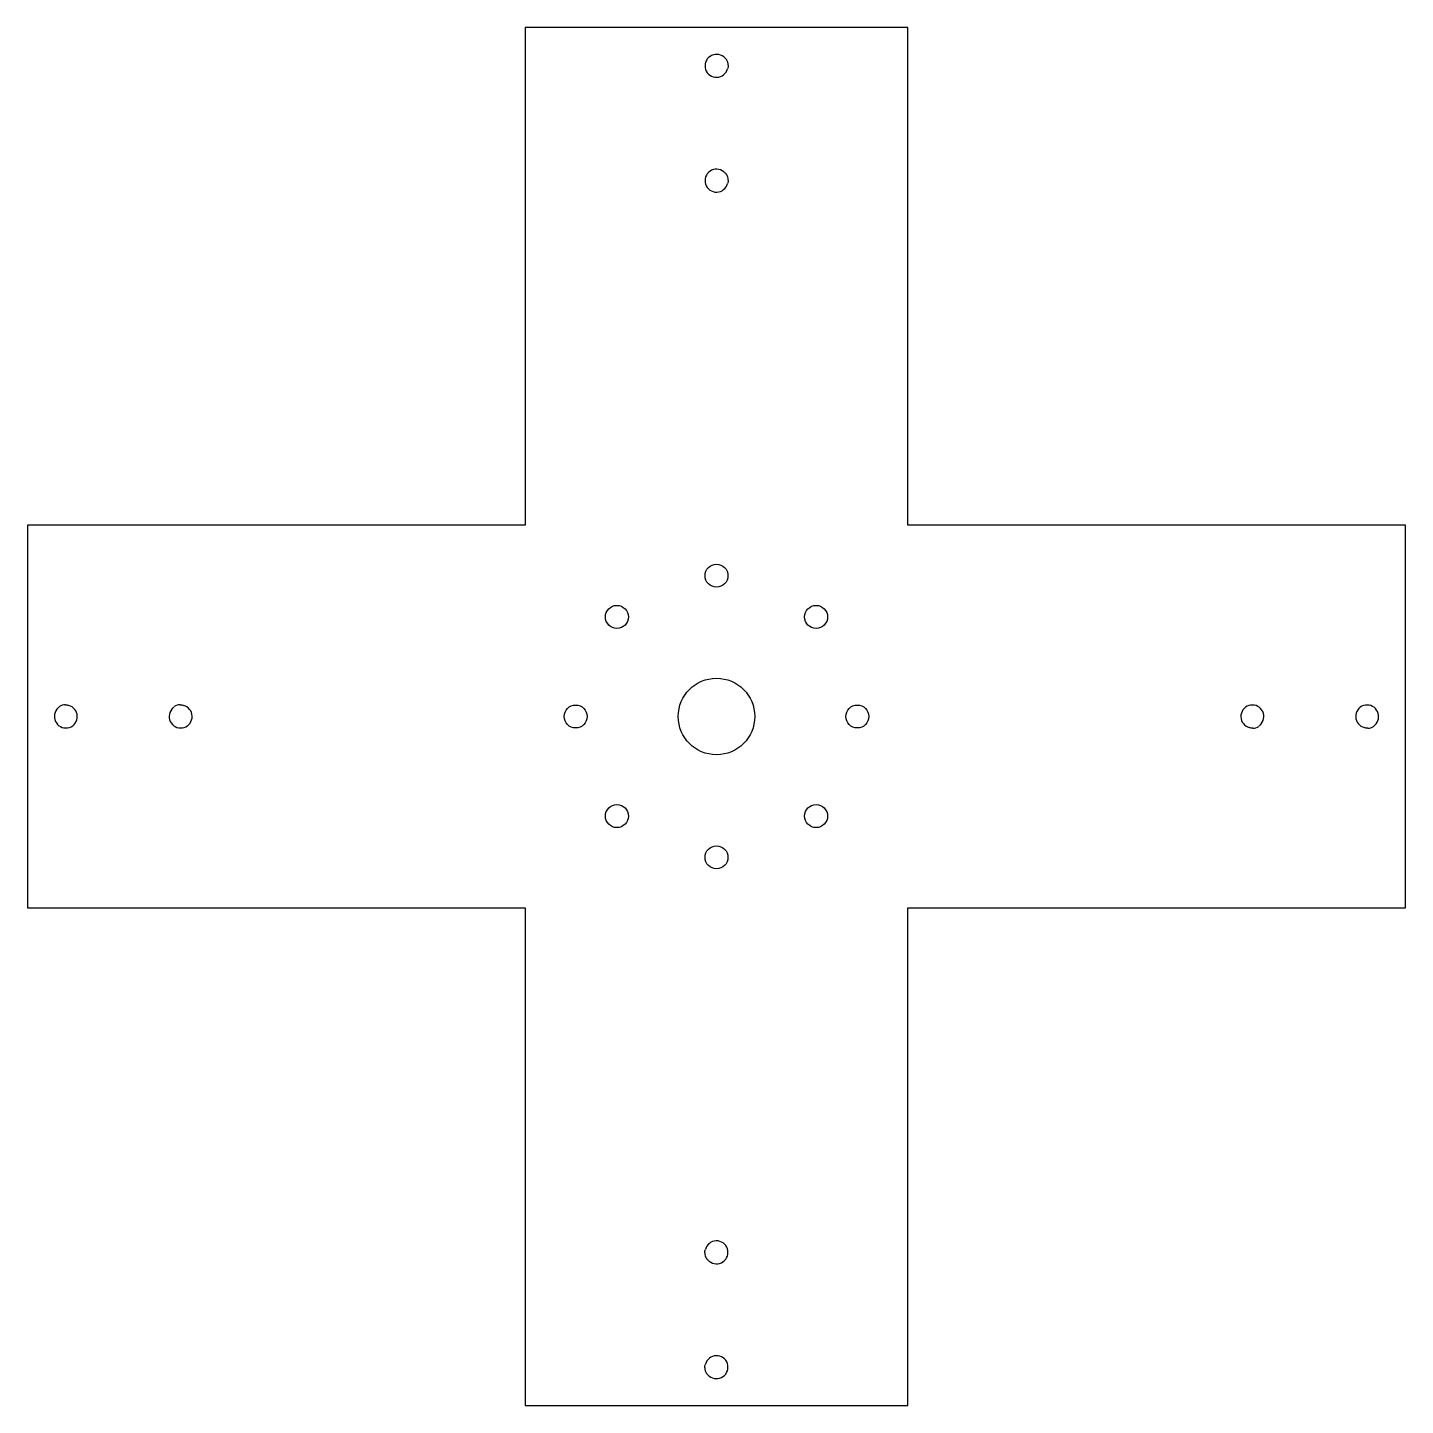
# Model space of a CAD drawing. Header units: millimetres. Extents: x -90 to 90, y -90 to 90.
import ezdxf

# ---------------------------------------------------------------- set-up
doc = ezdxf.new("R2010")
doc.units = ezdxf.units.MM
doc.layers.get('0').update_dxf_attribs({"linetype": 'CONTINUOUS'})

msp = doc.modelspace()

# ---------------------------------------------------------------- linework, layer by layer
msp.add_lwpolyline([(-25, -90), (25, -90), (25, -65), (25, -25), (65, -25), (90, -25), (90, 25), (65, 25), (25, 25), (25, 90), (-25, 90), (-25, 25), (-90, 25), (-90, -25), (-25, -25), (-25, -65)], close=True)
for centre, radius in [((0, 18.4), 1.5), ((-13.01, 13.01), 1.5), ((13.01, 13.01), 1.5), ((0, 0), 5), ((-18.4, 0), 1.5), ((18.4, 0), 1.5), ((-13.01, -13.01), 1.5), ((13.01, -13.01), 1.5), ((0, -18.4), 1.5)]:
    msp.add_circle(centre, radius)
for centre, radius, start, end in [((0, 85), 1.5, 50.8423, 345.1577), ((0, 85), 1.54, 3.0324, 32.9676), ((0, 70), 1.5, 50.8423, 345.1577), ((0, 70), 1.54, 3.0324, 32.9676), ((-85, 0), 1.5, -219.1577, 75.1577), ((-85, 0), 1.54, 93.0324, 122.9676), ((-70, 0), 1.5, -219.1577, 75.1577), ((-70, 0), 1.54, 93.0324, 122.9676), ((70, 0), 1.5, -39.1577, 255.1577), ((85, 0), 1.5, -39.1577, 255.1577), ((70, 0), 1.54, 273.0324, 302.9676), ((85, 0), 1.54, 273.0324, 302.9676), ((0, -70), 1.54, 183.0324, 212.9676), ((0, -70), 1.5, -129.1577, 165.1577), ((0, -85), 1.5, -129.1577, 165.1577), ((0, -85), 1.54, 183.0324, 212.9676)]:
    msp.add_arc(centre, radius, start, end)
for points in [[(0.95, 86.16), (0.98, 86.14), (1.01, 86.12), (1.13, 86.02), (1.22, 85.94), (1.29, 85.84)], [(0.95, 71.16), (0.98, 71.14), (1.01, 71.12), (1.13, 71.02), (1.22, 70.94), (1.29, 70.84)], [(-86.16, 0.95), (-86.14, 0.98), (-86.12, 1.01), (-86.02, 1.13), (-85.94, 1.22), (-85.84, 1.29)], [(-71.16, 0.95), (-71.14, 0.98), (-71.12, 1.01), (-71.02, 1.13), (-70.94, 1.22), (-70.84, 1.29)], [(71.16, -0.95), (71.14, -0.98), (71.12, -1.01), (71.02, -1.13), (70.94, -1.22), (70.84, -1.29)], [(86.16, -0.95), (86.14, -0.98), (86.12, -1.01), (86.02, -1.13), (85.94, -1.22), (85.84, -1.29)], [(-0.95, -71.16), (-0.98, -71.14), (-1.01, -71.12), (-1.13, -71.02), (-1.22, -70.94), (-1.29, -70.84)], [(-0.95, -86.16), (-0.98, -86.14), (-1.01, -86.12), (-1.13, -86.02), (-1.22, -85.94), (-1.29, -85.84)]]:
    msp.add_open_spline(points, degree=3, knots=[0.23759885, 0.23759885, 0.23759885, 0.23759885, 0.24852048, 0.24852048, 0.2851428, 0.2851428, 0.2851428, 0.2851428])
for points in [[(1.54, 85.08), (1.54, 84.92), (1.5, 84.76), (1.45, 84.62)], [(1.54, 70.08), (1.54, 69.92), (1.5, 69.76), (1.45, 69.62)], [(-85.08, 1.54), (-84.92, 1.54), (-84.76, 1.5), (-84.62, 1.45)], [(-70.08, 1.54), (-69.92, 1.54), (-69.76, 1.5), (-69.62, 1.45)], [(70.08, -1.54), (69.92, -1.54), (69.76, -1.5), (69.62, -1.45)], [(85.08, -1.54), (84.92, -1.54), (84.76, -1.5), (84.62, -1.45)], [(-1.54, -70.08), (-1.54, -69.92), (-1.5, -69.76), (-1.45, -69.62)], [(-1.54, -85.08), (-1.54, -84.92), (-1.5, -84.76), (-1.45, -84.62)]]:
    msp.add_open_spline(points, degree=3)

doc.saveas('drawing.dxf')
